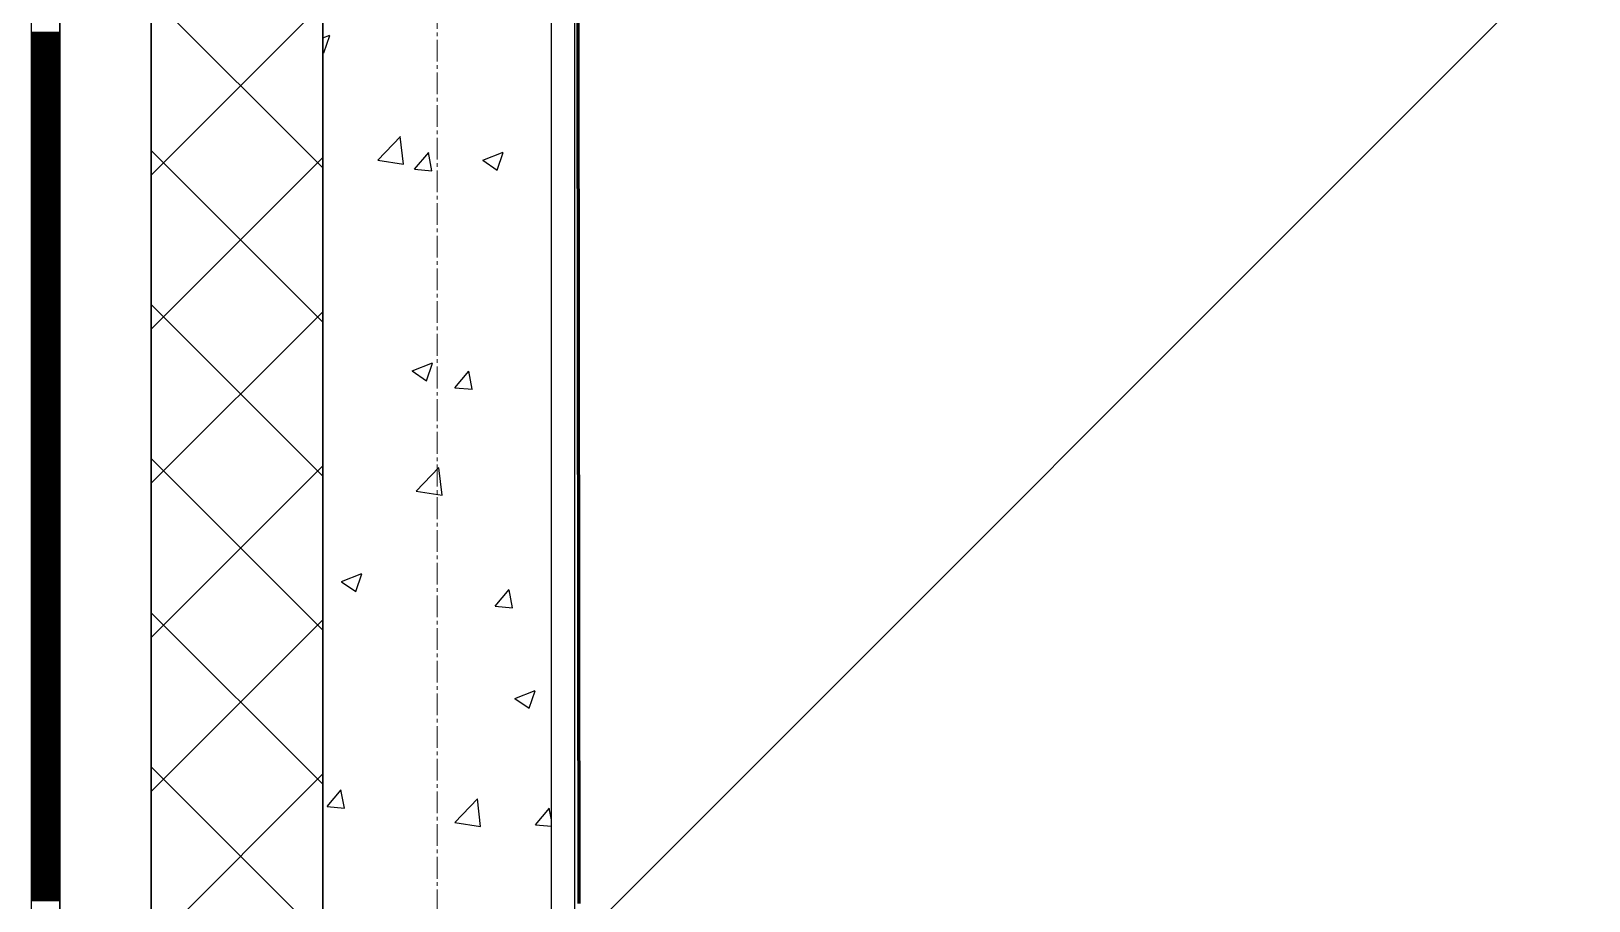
# Model space of a CAD drawing. Header units: millimetres. Extents: x 538266 to 1167394, y 114608 to 637157.
# Drawn here: x 1046079 to 1047441, y 533371 to 534131 of the extents above; entities that cross this region are included whole.
import ezdxf

# ---------------------------------------------------------------- set-up
doc = ezdxf.new("R2010")
doc.units = ezdxf.units.MM
doc.linetypes.add('CENTER2', pattern=[28.575, 19.05, -3.175, 3.175, -3.175])
doc.linetypes.add('DASHED', pattern=[19.05, 12.7, -6.35])
for name, color, linetype, lineweight in [('0) шт стен 3 эт', 150, 'Continuous', 60), ('АР_Стены ПЕНОблок', 52, 'Continuous', 20), ('АР_Тонкая', 254, 'Continuous', 5), ('АР_Утеплитель', 31, 'Continuous', 0), ('АР_Штриховка', 8, 'Continuous', 0)]:
    doc.layers.add(name, color=color, linetype=linetype, lineweight=lineweight)
doc.layers.add('АР_Делит', color=120, linetype='Continuous', lineweight=0, plot=False)
doc.layers.add('РД_Оси_100', color=7, linetype='Continuous', lineweight=0, true_color=0x525252)
doc.layers.add('ФВ-5', color=7, linetype='Continuous')

# ---------------------------------------------------------------- blocks, each defined once
blk = doc.blocks.new('СОШ_2200_АР_ОСИ_М100_28.05.24')
at = {"layer": 'АР_Делит', "color": 251, "linetype": 'DASHED', "true_color": 0x636466}
blk.add_lwpolyline([(114955, 135155), (114955, -355), (93595.036, -355), (93595.036, 13855), (94145, 13855), (94145, 68320), (66055, 68320), (66055, 13857.73), (83455, 13857.73), (83455, -355), (45245, -355), (45245, 13145), (44695, 13145), (44695, 26755), (45245, 26755), (45245, 68320), (20455, 68320), (20455, 26755), (27955, 26755), (27955, 13145), (-355, 13145), (-355, 100855)], dxfattribs=at)
at = {"layer": 'РД_Оси_100', "color": 251, "linetype": 'CENTER2', "true_color": 0x636466}
blk.add_line((0, -6155), (0, 139938.679), dxfattribs=at)
blk = doc.blocks.new('3_этаж1')
at = {"layer": 'АР_Стены ПЕНОблок', "color": 18, "linetype": 'Continuous', "lineweight": 25, "true_color": 0x000000}
for p, q in [((684283.6, 587568.7), (684283.6, 511368.7)), ((684483.6, 511368.7), (684483.6, 587568.7))]:
    blk.add_line(p, q, dxfattribs=at)
at = {"layer": 'АР_Тонкая', "color": 18, "linetype": 'Continuous', "lineweight": 25, "true_color": 0x000000}
for p, q in [((684028.6, 587568.7), (684028.6, 511368.7)), ((684053.6, 587568.7), (684053.6, 511368.7)), ((684053.6, 511368.7), (684053.6, 587568.7)), ((684133.6, 511368.7), (684133.6, 587568.7))]:
    blk.add_line(p, q, dxfattribs=at)
at = {"layer": 'АР_Утеплитель', "color": 18, "linetype": 'Continuous', "lineweight": 25, "true_color": 0x000000}
for p, q in [((684133.6, 587568.7), (684133.6, 511368.7)), ((684283.6, 511368.7), (684283.6, 587568.7))]:
    blk.add_line(p, q, dxfattribs=at)
at = {"layer": 'АР_Штриховка', "color": 18, "linetype": 'Continuous', "lineweight": 25, "true_color": 0x000000}
for p, q in [((684283.6, 534011.8), (684133.6, 534161.8)), ((684133.6, 534005.5), (684283.6, 534155.5)), ((684028.6, 534130.5), (684053.6, 534130.5)), ((684028.6, 534129.5), (684053.6, 534129.5)), ((684028.6, 534128.5), (684053.6, 534128.5)), ((684028.6, 534127.5), (684053.6, 534127.5)), ((684028.6, 534126.5), (684053.6, 534126.5)), ((684028.6, 534125.5), (684053.6, 534125.5)), ((684028.6, 534124.5), (684053.6, 534124.5)), ((684028.6, 534123.5), (684053.6, 534123.5)), ((684028.6, 534122.5), (684053.6, 534122.5)), ((684028.6, 534121.5), (684053.6, 534121.5)), ((684028.6, 534120.5), (684053.6, 534120.5)), ((684283.6, 534125.4), (684289.8, 534127.8)), ((684284.6, 534112.3), (684289.7, 534127.6)), ((684028.6, 534119.5), (684053.6, 534119.5)), ((684028.6, 534118.5), (684053.6, 534118.5)), ((684028.6, 534117.5), (684053.6, 534117.5)), ((684028.6, 534116.5), (684053.6, 534116.5)), ((684028.6, 534115.5), (684053.6, 534115.5)), ((684028.6, 534114.5), (684053.6, 534114.5)), ((684028.6, 534113.5), (684053.6, 534113.5)), ((684028.6, 534112.5), (684053.6, 534112.5)), ((684028.6, 534111.5), (684053.6, 534111.5)), ((684028.6, 534110.5), (684053.6, 534110.5)), ((684028.6, 534109.5), (684053.6, 534109.5)), ((684028.6, 534108.5), (684053.6, 534108.5)), ((684028.6, 534107.5), (684053.6, 534107.5)), ((684283.6, 534112.9), (684284.5, 534112.3)), ((684028.6, 534106.5), (684053.6, 534106.5)), ((684028.6, 534105.5), (684053.6, 534105.5)), ((684028.6, 534104.5), (684053.6, 534104.5)), ((684028.6, 534103.5), (684053.6, 534103.5)), ((684028.6, 534102.5), (684053.6, 534102.5)), ((684028.6, 534101.5), (684053.6, 534101.5)), ((684028.6, 534100.5), (684053.6, 534100.5)), ((684028.6, 534099.5), (684053.6, 534099.5)), ((684028.6, 534098.5), (684053.6, 534098.5)), ((684028.6, 534097.5), (684053.6, 534097.5)), ((684028.6, 534096.5), (684053.6, 534096.5)), ((684028.6, 534095.5), (684053.6, 534095.5)), ((684028.6, 534094.5), (684053.6, 534094.5)), ((684028.6, 534093.5), (684053.6, 534093.5)), ((684028.6, 534092.5), (684053.6, 534092.5)), ((684028.6, 534091.5), (684053.6, 534091.5)), ((684028.6, 534090.5), (684053.6, 534090.5)), ((684028.6, 534089.5), (684053.6, 534089.5)), ((684028.6, 534088.5), (684053.6, 534088.5)), ((684028.6, 534087.5), (684053.6, 534087.5)), ((684028.6, 534086.5), (684053.6, 534086.5)), ((684028.6, 534085.5), (684053.6, 534085.5)), ((684028.6, 534084.5), (684053.6, 534084.5)), ((684028.6, 534083.5), (684053.6, 534083.5)), ((684028.6, 534082.5), (684053.6, 534082.5)), ((684028.6, 534081.5), (684053.6, 534081.5)), ((684028.6, 534080.5), (684053.6, 534080.5)), ((684028.6, 534079.5), (684053.6, 534079.5)), ((684028.6, 534078.5), (684053.6, 534078.5)), ((684028.6, 534077.5), (684053.6, 534077.5)), ((684028.6, 534076.5), (684053.6, 534076.5)), ((684028.6, 534075.5), (684053.6, 534075.5)), ((684028.6, 534074.5), (684053.6, 534074.5)), ((684028.6, 534073.5), (684053.6, 534073.5)), ((684028.6, 534072.5), (684053.6, 534072.5)), ((684028.6, 534071.5), (684053.6, 534071.5)), ((684028.6, 534070.5), (684053.6, 534070.5)), ((684028.6, 534069.5), (684053.6, 534069.5)), ((684028.6, 534068.5), (684053.6, 534068.5)), ((684028.6, 534067.5), (684053.6, 534067.5)), ((684028.6, 534066.5), (684053.6, 534066.5)), ((684028.6, 534065.5), (684053.6, 534065.5)), ((684028.6, 534064.5), (684053.6, 534064.5)), ((684028.6, 534063.5), (684053.6, 534063.5)), ((684028.6, 534062.5), (684053.6, 534062.5)), ((684028.6, 534061.5), (684053.6, 534061.5)), ((684028.6, 534060.5), (684053.6, 534060.5)), ((684028.6, 534059.5), (684053.6, 534059.5)), ((684028.6, 534058.5), (684053.6, 534058.5)), ((684028.6, 534057.5), (684053.6, 534057.5)), ((684028.6, 534056.5), (684053.6, 534056.5)), ((684028.6, 534055.5), (684053.6, 534055.5)), ((684028.6, 534054.5), (684053.6, 534054.5)), ((684028.6, 534053.5), (684053.6, 534053.5)), ((684028.6, 534052.5), (684053.6, 534052.5)), ((684028.6, 534051.5), (684053.6, 534051.5)), ((684028.6, 534050.5), (684053.6, 534050.5)), ((684028.6, 534049.5), (684053.6, 534049.5)), ((684028.6, 534048.5), (684053.6, 534048.5)), ((684028.6, 534047.5), (684053.6, 534047.5)), ((684028.6, 534046.5), (684053.6, 534046.5)), ((684028.6, 534045.5), (684053.6, 534045.5)), ((684028.6, 534044.5), (684053.6, 534044.5)), ((684028.6, 534043.5), (684053.6, 534043.5)), ((684028.6, 534042.5), (684053.6, 534042.5)), ((684028.6, 534041.5), (684053.6, 534041.5)), ((684028.6, 534040.5), (684053.6, 534040.5)), ((684028.6, 534039.5), (684053.6, 534039.5)), ((684331.7, 534018.6), (684351.5, 534039.2)), ((684354.2, 534015.1), (684351.4, 534039.2)), ((684028.6, 534038.5), (684053.6, 534038.5)), ((684028.6, 534037.5), (684053.6, 534037.5)), ((684028.6, 534036.5), (684053.6, 534036.5)), ((684028.6, 534035.5), (684053.6, 534035.5)), ((684028.6, 534034.5), (684053.6, 534034.5)), ((684028.6, 534033.5), (684053.6, 534033.5)), ((684028.6, 534032.5), (684053.6, 534032.5)), ((684028.6, 534031.5), (684053.6, 534031.5)), ((684028.6, 534030.5), (684053.6, 534030.5)), ((684028.6, 534029.5), (684053.6, 534029.5)), ((684028.6, 534028.5), (684053.6, 534028.5)), ((684028.6, 534027.5), (684053.6, 534027.5)), ((684028.6, 534026.5), (684053.6, 534026.5)), ((684028.6, 534025.5), (684053.6, 534025.5)), ((684283.6, 533877.1), (684133.6, 534027.1)), ((684363.9, 534010.7), (684376.2, 534025.3)), ((684378.9, 534009.3), (684376, 534025.2)), ((684423.6, 534018.7), (684441.4, 534025.5)), ((684436.2, 534010), (684441.3, 534025.3)), ((684028.6, 534024.5), (684053.6, 534024.5)), ((684028.6, 534023.5), (684053.6, 534023.5)), ((684028.6, 534022.5), (684053.6, 534022.5)), ((684028.6, 534021.5), (684053.6, 534021.5)), ((684028.6, 534020.5), (684053.6, 534020.5)), ((684028.6, 534019.5), (684053.6, 534019.5)), ((684028.6, 534018.5), (684053.6, 534018.5)), ((684028.6, 534017.5), (684053.6, 534017.5)), ((684028.6, 534016.5), (684053.6, 534016.5)), ((684028.6, 534015.5), (684053.6, 534015.5)), ((684028.6, 534014.5), (684053.6, 534014.5)), ((684028.6, 534013.5), (684053.6, 534013.5)), ((684028.6, 534012.5), (684053.6, 534012.5)), ((684028.6, 534011.5), (684053.6, 534011.5)), ((684133.6, 533870.8), (684283.6, 534020.8)), ((684331.6, 534018.7), (684354.2, 534015.1)), ((684423.5, 534018.5), (684436.2, 534010)), ((684028.6, 534010.5), (684053.6, 534010.5)), ((684028.6, 534009.5), (684053.6, 534009.5)), ((684028.6, 534008.5), (684053.6, 534008.5)), ((684028.6, 534007.5), (684053.6, 534007.5)), ((684028.6, 534006.5), (684053.6, 534006.5)), ((684028.6, 534005.5), (684053.6, 534005.5)), ((684028.6, 534004.5), (684053.6, 534004.5)), ((684028.6, 534003.5), (684053.6, 534003.5)), ((684028.6, 534002.5), (684053.6, 534002.5)), ((684028.6, 534001.5), (684053.6, 534001.5)), ((684028.6, 534000.5), (684053.6, 534000.5)), ((684028.6, 533999.5), (684053.6, 533999.5)), ((684028.6, 533998.5), (684053.6, 533998.5)), ((684363.9, 534010.7), (684379.1, 534009.4)), ((684028.6, 533997.5), (684053.6, 533997.5)), ((684028.6, 533996.5), (684053.6, 533996.5)), ((684028.6, 533995.5), (684053.6, 533995.5)), ((684028.6, 533994.5), (684053.6, 533994.5)), ((684028.6, 533993.5), (684053.6, 533993.5)), ((684028.6, 533992.5), (684053.6, 533992.5)), ((684028.6, 533991.5), (684053.6, 533991.5)), ((684028.6, 533990.5), (684053.6, 533990.5)), ((684028.6, 533989.5), (684053.6, 533989.5)), ((684028.6, 533988.5), (684053.6, 533988.5)), ((684028.6, 533987.5), (684053.6, 533987.5)), ((684028.6, 533986.5), (684053.6, 533986.5)), ((684028.6, 533985.5), (684053.6, 533985.5)), ((684028.6, 533984.5), (684053.6, 533984.5)), ((684028.6, 533983.5), (684053.6, 533983.5)), ((684028.6, 533982.5), (684053.6, 533982.5)), ((684028.6, 533981.5), (684053.6, 533981.5)), ((684028.6, 533980.5), (684053.6, 533980.5)), ((684028.6, 533979.5), (684053.6, 533979.5)), ((684028.6, 533978.5), (684053.6, 533978.5)), ((684028.6, 533977.5), (684053.6, 533977.5)), ((684028.6, 533976.5), (684053.6, 533976.5)), ((684028.6, 533975.5), (684053.6, 533975.5)), ((684028.6, 533974.5), (684053.6, 533974.5)), ((684028.6, 533973.5), (684053.6, 533973.5)), ((684028.6, 533972.5), (684053.6, 533972.5)), ((684028.6, 533971.5), (684053.6, 533971.5)), ((684028.6, 533970.5), (684053.6, 533970.5)), ((684028.6, 533969.5), (684053.6, 533969.5)), ((684028.6, 533968.5), (684053.6, 533968.5)), ((684028.6, 533967.5), (684053.6, 533967.5)), ((684028.6, 533966.5), (684053.6, 533966.5)), ((684028.6, 533965.5), (684053.6, 533965.5)), ((684028.6, 533964.5), (684053.6, 533964.5)), ((684028.6, 533963.5), (684053.6, 533963.5)), ((684028.6, 533962.5), (684053.6, 533962.5)), ((684028.6, 533961.5), (684053.6, 533961.5)), ((684028.6, 533960.5), (684053.6, 533960.5)), ((684028.6, 533959.5), (684053.6, 533959.5)), ((684028.6, 533958.5), (684053.6, 533958.5)), ((684028.6, 533957.5), (684053.6, 533957.5)), ((684028.6, 533956.5), (684053.6, 533956.5)), ((684028.6, 533955.5), (684053.6, 533955.5)), ((684028.6, 533954.5), (684053.6, 533954.5)), ((684028.6, 533953.5), (684053.6, 533953.5)), ((684028.6, 533952.5), (684053.6, 533952.5)), ((684028.6, 533951.5), (684053.6, 533951.5)), ((684028.6, 533950.5), (684053.6, 533950.5)), ((684028.6, 533949.5), (684053.6, 533949.5)), ((684028.6, 533948.5), (684053.6, 533948.5)), ((684028.6, 533947.5), (684053.6, 533947.5)), ((684028.6, 533946.5), (684053.6, 533946.5)), ((684028.6, 533945.5), (684053.6, 533945.5)), ((684028.6, 533944.5), (684053.6, 533944.5)), ((684028.6, 533943.5), (684053.6, 533943.5)), ((684028.6, 533942.5), (684053.6, 533942.5)), ((684028.6, 533941.5), (684053.6, 533941.5)), ((684028.6, 533940.5), (684053.6, 533940.5)), ((684028.6, 533939.5), (684053.6, 533939.5)), ((684028.6, 533938.5), (684053.6, 533938.5)), ((684028.6, 533937.5), (684053.6, 533937.5)), ((684028.6, 533936.5), (684053.6, 533936.5)), ((684028.6, 533935.5), (684053.6, 533935.5)), ((684028.6, 533934.5), (684053.6, 533934.5)), ((684028.6, 533933.5), (684053.6, 533933.5)), ((684028.6, 533932.5), (684053.6, 533932.5)), ((684028.6, 533931.5), (684053.6, 533931.5)), ((684028.6, 533930.5), (684053.6, 533930.5)), ((684028.6, 533929.5), (684053.6, 533929.5)), ((684028.6, 533928.5), (684053.6, 533928.5)), ((684028.6, 533927.5), (684053.6, 533927.5)), ((684028.6, 533926.5), (684053.6, 533926.5)), ((684028.6, 533925.5), (684053.6, 533925.5)), ((684028.6, 533924.5), (684053.6, 533924.5)), ((684028.6, 533923.5), (684053.6, 533923.5)), ((684028.6, 533922.5), (684053.6, 533922.5)), ((684028.6, 533921.5), (684053.6, 533921.5)), ((684028.6, 533920.5), (684053.6, 533920.5)), ((684028.6, 533919.5), (684053.6, 533919.5)), ((684028.6, 533918.5), (684053.6, 533918.5)), ((684028.6, 533917.5), (684053.6, 533917.5)), ((684028.6, 533916.5), (684053.6, 533916.5)), ((684028.6, 533915.5), (684053.6, 533915.5)), ((684028.6, 533914.5), (684053.6, 533914.5)), ((684028.6, 533913.5), (684053.6, 533913.5)), ((684028.6, 533912.5), (684053.6, 533912.5)), ((684028.6, 533911.5), (684053.6, 533911.5)), ((684028.6, 533910.5), (684053.6, 533910.5)), ((684028.6, 533909.5), (684053.6, 533909.5)), ((684028.6, 533908.5), (684053.6, 533908.5)), ((684028.6, 533907.5), (684053.6, 533907.5)), ((684028.6, 533906.5), (684053.6, 533906.5)), ((684028.6, 533905.5), (684053.6, 533905.5)), ((684028.6, 533904.5), (684053.6, 533904.5)), ((684028.6, 533903.5), (684053.6, 533903.5)), ((684028.6, 533902.5), (684053.6, 533902.5)), ((684028.6, 533901.5), (684053.6, 533901.5)), ((684028.6, 533900.5), (684053.6, 533900.5)), ((684028.6, 533899.5), (684053.6, 533899.5)), ((684028.6, 533898.5), (684053.6, 533898.5)), ((684028.6, 533897.5), (684053.6, 533897.5)), ((684028.6, 533896.5), (684053.6, 533896.5)), ((684028.6, 533895.5), (684053.6, 533895.5)), ((684028.6, 533894.5), (684053.6, 533894.5)), ((684028.6, 533893.5), (684053.6, 533893.5)), ((684028.6, 533892.5), (684053.6, 533892.5)), ((684028.6, 533891.5), (684053.6, 533891.5)), ((684028.6, 533890.5), (684053.6, 533890.5)), ((684028.6, 533889.5), (684053.6, 533889.5)), ((684283.6, 533742.4), (684133.6, 533892.4)), ((684028.6, 533888.5), (684053.6, 533888.5)), ((684028.6, 533887.5), (684053.6, 533887.5)), ((684028.6, 533886.5), (684053.6, 533886.5)), ((684028.6, 533885.5), (684053.6, 533885.5)), ((684028.6, 533884.5), (684053.6, 533884.5)), ((684028.6, 533883.5), (684053.6, 533883.5)), ((684028.6, 533882.5), (684053.6, 533882.5)), ((684028.6, 533881.5), (684053.6, 533881.5)), ((684028.6, 533880.5), (684053.6, 533880.5)), ((684028.6, 533879.5), (684053.6, 533879.5)), ((684028.6, 533878.5), (684053.6, 533878.5)), ((684028.6, 533877.5), (684053.6, 533877.5)), ((684028.6, 533876.5), (684053.6, 533876.5)), ((684028.6, 533875.5), (684053.6, 533875.5)), ((684133.6, 533736.1), (684283.6, 533886.1)), ((684028.6, 533874.5), (684053.6, 533874.5)), ((684028.6, 533873.5), (684053.6, 533873.5)), ((684028.6, 533872.5), (684053.6, 533872.5)), ((684028.6, 533871.5), (684053.6, 533871.5)), ((684028.6, 533870.5), (684053.6, 533870.5)), ((684028.6, 533869.5), (684053.6, 533869.5)), ((684028.6, 533868.5), (684053.6, 533868.5)), ((684028.6, 533867.5), (684053.6, 533867.5)), ((684028.6, 533866.5), (684053.6, 533866.5)), ((684028.6, 533865.5), (684053.6, 533865.5)), ((684028.6, 533864.5), (684053.6, 533864.5)), ((684028.6, 533863.5), (684053.6, 533863.5)), ((684028.6, 533862.5), (684053.6, 533862.5)), ((684028.6, 533861.5), (684053.6, 533861.5)), ((684028.6, 533860.5), (684053.6, 533860.5)), ((684028.6, 533859.5), (684053.6, 533859.5)), ((684028.6, 533858.5), (684053.6, 533858.5)), ((684028.6, 533857.5), (684053.6, 533857.5)), ((684028.6, 533856.5), (684053.6, 533856.5)), ((684028.6, 533855.5), (684053.6, 533855.5)), ((684028.6, 533854.5), (684053.6, 533854.5)), ((684028.6, 533853.5), (684053.6, 533853.5)), ((684028.6, 533852.5), (684053.6, 533852.5)), ((684028.6, 533851.5), (684053.6, 533851.5)), ((684028.6, 533850.5), (684053.6, 533850.5)), ((684028.6, 533849.5), (684053.6, 533849.5)), ((684028.6, 533848.5), (684053.6, 533848.5)), ((684028.6, 533847.5), (684053.6, 533847.5)), ((684028.6, 533846.5), (684053.6, 533846.5)), ((684028.6, 533845.5), (684053.6, 533845.5)), ((684028.6, 533844.5), (684053.6, 533844.5)), ((684028.6, 533843.5), (684053.6, 533843.5)), ((684028.6, 533842.5), (684053.6, 533842.5)), ((684028.6, 533841.5), (684053.6, 533841.5)), ((684028.6, 533840.5), (684053.6, 533840.5)), ((684028.6, 533839.5), (684053.6, 533839.5)), ((684028.6, 533838.5), (684053.6, 533838.5)), ((684028.6, 533837.5), (684053.6, 533837.5)), ((684028.6, 533836.5), (684053.6, 533836.5)), ((684028.6, 533835.5), (684053.6, 533835.5)), ((684028.6, 533834.5), (684053.6, 533834.5)), ((684361.8, 533834.5), (684379.6, 533841.4)), ((684374.4, 533825.8), (684379.5, 533841.2)), ((684028.6, 533833.5), (684053.6, 533833.5)), ((684028.6, 533832.5), (684053.6, 533832.5)), ((684028.6, 533831.5), (684053.6, 533831.5)), ((684028.6, 533830.5), (684053.6, 533830.5)), ((684028.6, 533829.5), (684053.6, 533829.5)), ((684028.6, 533828.5), (684053.6, 533828.5)), ((684028.6, 533827.5), (684053.6, 533827.5)), ((684028.6, 533826.5), (684053.6, 533826.5)), ((684028.6, 533825.5), (684053.6, 533825.5)), ((684028.6, 533824.5), (684053.6, 533824.5)), ((684028.6, 533823.5), (684053.6, 533823.5)), ((684028.6, 533822.5), (684053.6, 533822.5)), ((684028.6, 533821.5), (684053.6, 533821.5)), ((684361.7, 533834.3), (684374.4, 533825.8)), ((684399.2, 533819.6), (684411.4, 533834.2)), ((684414.2, 533818.3), (684411.2, 533834.2)), ((684028.6, 533820.5), (684053.6, 533820.5)), ((684028.6, 533819.5), (684053.6, 533819.5)), ((684028.6, 533818.5), (684053.6, 533818.5)), ((684028.6, 533817.5), (684053.6, 533817.5)), ((684028.6, 533816.5), (684053.6, 533816.5)), ((684028.6, 533815.5), (684053.6, 533815.5)), ((684028.6, 533814.5), (684053.6, 533814.5)), ((684028.6, 533813.5), (684053.6, 533813.5)), ((684028.6, 533812.5), (684053.6, 533812.5)), ((684028.6, 533811.5), (684053.6, 533811.5)), ((684028.6, 533810.5), (684053.6, 533810.5)), ((684028.6, 533809.5), (684053.6, 533809.5)), ((684028.6, 533808.5), (684053.6, 533808.5)), ((684028.6, 533807.5), (684053.6, 533807.5)), ((684399.2, 533819.6), (684414.4, 533818.3)), ((684028.6, 533806.5), (684053.6, 533806.5)), ((684028.6, 533805.5), (684053.6, 533805.5)), ((684028.6, 533804.5), (684053.6, 533804.5)), ((684028.6, 533803.5), (684053.6, 533803.5)), ((684028.6, 533802.5), (684053.6, 533802.5)), ((684028.6, 533801.5), (684053.6, 533801.5)), ((684028.6, 533800.5), (684053.6, 533800.5)), ((684028.6, 533799.5), (684053.6, 533799.5)), ((684028.6, 533798.5), (684053.6, 533798.5)), ((684028.6, 533797.5), (684053.6, 533797.5)), ((684028.6, 533796.5), (684053.6, 533796.5)), ((684028.6, 533795.5), (684053.6, 533795.5)), ((684028.6, 533794.5), (684053.6, 533794.5)), ((684028.6, 533793.5), (684053.6, 533793.5)), ((684028.6, 533792.5), (684053.6, 533792.5)), ((684028.6, 533791.5), (684053.6, 533791.5)), ((684028.6, 533790.5), (684053.6, 533790.5)), ((684028.6, 533789.5), (684053.6, 533789.5)), ((684028.6, 533788.5), (684053.6, 533788.5)), ((684028.6, 533787.5), (684053.6, 533787.5)), ((684028.6, 533786.5), (684053.6, 533786.5)), ((684028.6, 533785.5), (684053.6, 533785.5)), ((684028.6, 533784.5), (684053.6, 533784.5)), ((684028.6, 533783.5), (684053.6, 533783.5)), ((684028.6, 533782.5), (684053.6, 533782.5)), ((684028.6, 533781.5), (684053.6, 533781.5)), ((684028.6, 533780.5), (684053.6, 533780.5)), ((684028.6, 533779.5), (684053.6, 533779.5)), ((684028.6, 533778.5), (684053.6, 533778.5)), ((684028.6, 533777.5), (684053.6, 533777.5)), ((684028.6, 533776.5), (684053.6, 533776.5)), ((684028.6, 533775.5), (684053.6, 533775.5)), ((684028.6, 533774.5), (684053.6, 533774.5)), ((684028.6, 533773.5), (684053.6, 533773.5)), ((684028.6, 533772.5), (684053.6, 533772.5)), ((684028.6, 533771.5), (684053.6, 533771.5)), ((684028.6, 533770.5), (684053.6, 533770.5)), ((684028.6, 533769.5), (684053.6, 533769.5)), ((684028.6, 533768.5), (684053.6, 533768.5)), ((684028.6, 533767.5), (684053.6, 533767.5)), ((684028.6, 533766.5), (684053.6, 533766.5)), ((684028.6, 533765.5), (684053.6, 533765.5)), ((684028.6, 533764.5), (684053.6, 533764.5)), ((684028.6, 533763.5), (684053.6, 533763.5)), ((684028.6, 533762.5), (684053.6, 533762.5)), ((684028.6, 533761.5), (684053.6, 533761.5)), ((684028.6, 533760.5), (684053.6, 533760.5)), ((684028.6, 533759.5), (684053.6, 533759.5)), ((684028.6, 533758.5), (684053.6, 533758.5)), ((684028.6, 533757.5), (684053.6, 533757.5)), ((684028.6, 533756.5), (684053.6, 533756.5)), ((684028.6, 533755.5), (684053.6, 533755.5)), ((684028.6, 533754.5), (684053.6, 533754.5)), ((684028.6, 533753.5), (684053.6, 533753.5)), ((684283.6, 533607.7), (684133.6, 533757.7)), ((684028.6, 533752.5), (684053.6, 533752.5)), ((684028.6, 533751.5), (684053.6, 533751.5)), ((684028.6, 533750.5), (684053.6, 533750.5)), ((684028.6, 533749.5), (684053.6, 533749.5)), ((684028.6, 533748.5), (684053.6, 533748.5)), ((684028.6, 533747.5), (684053.6, 533747.5)), ((684028.6, 533746.5), (684053.6, 533746.5)), ((684028.6, 533745.5), (684053.6, 533745.5)), ((684028.6, 533744.5), (684053.6, 533744.5)), ((684028.6, 533743.5), (684053.6, 533743.5)), ((684028.6, 533742.5), (684053.6, 533742.5)), ((684028.6, 533741.5), (684053.6, 533741.5)), ((684028.6, 533740.5), (684053.6, 533740.5)), ((684028.6, 533739.5), (684053.6, 533739.5)), ((684133.6, 533601.4), (684283.6, 533751.4)), ((684365.3, 533729.1), (684385.1, 533749.8)), ((684387.9, 533725.6), (684385.1, 533749.7)), ((684028.6, 533738.5), (684053.6, 533738.5)), ((684028.6, 533737.5), (684053.6, 533737.5)), ((684028.6, 533736.5), (684053.6, 533736.5)), ((684028.6, 533735.5), (684053.6, 533735.5)), ((684028.6, 533734.5), (684053.6, 533734.5)), ((684028.6, 533733.5), (684053.6, 533733.5)), ((684028.6, 533732.5), (684053.6, 533732.5)), ((684028.6, 533731.5), (684053.6, 533731.5)), ((684028.6, 533730.5), (684053.6, 533730.5)), ((684028.6, 533729.5), (684053.6, 533729.5)), ((684028.6, 533728.5), (684053.6, 533728.5)), ((684028.6, 533727.5), (684053.6, 533727.5)), ((684028.6, 533726.5), (684053.6, 533726.5)), ((684028.6, 533725.5), (684053.6, 533725.5)), ((684365.3, 533729.2), (684387.9, 533725.7)), ((684028.6, 533724.5), (684053.6, 533724.5)), ((684028.6, 533723.5), (684053.6, 533723.5)), ((684028.6, 533722.5), (684053.6, 533722.5)), ((684028.6, 533721.5), (684053.6, 533721.5)), ((684028.6, 533720.5), (684053.6, 533720.5)), ((684028.6, 533719.5), (684053.6, 533719.5)), ((684028.6, 533718.5), (684053.6, 533718.5)), ((684028.6, 533717.5), (684053.6, 533717.5)), ((684028.6, 533716.5), (684053.6, 533716.5)), ((684028.6, 533715.5), (684053.6, 533715.5)), ((684028.6, 533714.5), (684053.6, 533714.5)), ((684028.6, 533713.5), (684053.6, 533713.5)), ((684028.6, 533712.5), (684053.6, 533712.5)), ((684028.6, 533711.5), (684053.6, 533711.5)), ((684028.6, 533710.5), (684053.6, 533710.5)), ((684028.6, 533709.5), (684053.6, 533709.5)), ((684028.6, 533708.5), (684053.6, 533708.5)), ((684028.6, 533707.5), (684053.6, 533707.5)), ((684028.6, 533706.5), (684053.6, 533706.5)), ((684028.6, 533705.5), (684053.6, 533705.5)), ((684028.6, 533704.5), (684053.6, 533704.5)), ((684028.6, 533703.5), (684053.6, 533703.5)), ((684028.6, 533702.5), (684053.6, 533702.5)), ((684028.6, 533701.5), (684053.6, 533701.5)), ((684028.6, 533700.5), (684053.6, 533700.5)), ((684028.6, 533699.5), (684053.6, 533699.5)), ((684028.6, 533698.5), (684053.6, 533698.5)), ((684028.6, 533697.5), (684053.6, 533697.5)), ((684028.6, 533696.5), (684053.6, 533696.5)), ((684028.6, 533695.5), (684053.6, 533695.5)), ((684028.6, 533694.5), (684053.6, 533694.5)), ((684028.6, 533693.5), (684053.6, 533693.5)), ((684028.6, 533692.5), (684053.6, 533692.5)), ((684028.6, 533691.5), (684053.6, 533691.5)), ((684028.6, 533690.5), (684053.6, 533690.5)), ((684028.6, 533689.5), (684053.6, 533689.5)), ((684028.6, 533688.5), (684053.6, 533688.5)), ((684028.6, 533687.5), (684053.6, 533687.5)), ((684028.6, 533686.5), (684053.6, 533686.5)), ((684028.6, 533685.5), (684053.6, 533685.5)), ((684028.6, 533684.5), (684053.6, 533684.5)), ((684028.6, 533683.5), (684053.6, 533683.5)), ((684028.6, 533682.5), (684053.6, 533682.5)), ((684028.6, 533681.5), (684053.6, 533681.5)), ((684028.6, 533680.5), (684053.6, 533680.5)), ((684028.6, 533679.5), (684053.6, 533679.5)), ((684028.6, 533678.5), (684053.6, 533678.5)), ((684028.6, 533677.5), (684053.6, 533677.5)), ((684028.6, 533676.5), (684053.6, 533676.5)), ((684028.6, 533675.5), (684053.6, 533675.5)), ((684028.6, 533674.5), (684053.6, 533674.5)), ((684028.6, 533673.5), (684053.6, 533673.5)), ((684028.6, 533672.5), (684053.6, 533672.5)), ((684028.6, 533671.5), (684053.6, 533671.5)), ((684028.6, 533670.5), (684053.6, 533670.5)), ((684028.6, 533669.5), (684053.6, 533669.5)), ((684028.6, 533668.5), (684053.6, 533668.5)), ((684028.6, 533667.5), (684053.6, 533667.5)), ((684028.6, 533666.5), (684053.6, 533666.5)), ((684028.6, 533665.5), (684053.6, 533665.5)), ((684028.6, 533664.5), (684053.6, 533664.5)), ((684028.6, 533663.5), (684053.6, 533663.5)), ((684028.6, 533662.5), (684053.6, 533662.5)), ((684028.6, 533661.5), (684053.6, 533661.5)), ((684028.6, 533660.5), (684053.6, 533660.5)), ((684028.6, 533659.5), (684053.6, 533659.5)), ((684028.6, 533658.5), (684053.6, 533658.5)), ((684028.6, 533657.5), (684053.6, 533657.5)), ((684028.6, 533656.5), (684053.6, 533656.5)), ((684028.6, 533655.5), (684053.6, 533655.5)), ((684028.6, 533654.5), (684053.6, 533654.5)), ((684028.6, 533653.5), (684053.6, 533653.5)), ((684028.6, 533652.5), (684053.6, 533652.5)), ((684028.6, 533651.5), (684053.6, 533651.5)), ((684028.6, 533650.5), (684053.6, 533650.5)), ((684028.6, 533649.5), (684053.6, 533649.5)), ((684028.6, 533648.5), (684053.6, 533648.5)), ((684028.6, 533647.5), (684053.6, 533647.5)), ((684028.6, 533646.5), (684053.6, 533646.5)), ((684028.6, 533645.5), (684053.6, 533645.5)), ((684028.6, 533644.5), (684053.6, 533644.5)), ((684299.9, 533650.1), (684312.6, 533641.6)), ((684300, 533650.3), (684317.8, 533657.2)), ((684312.6, 533641.6), (684317.7, 533657)), ((684028.6, 533643.5), (684053.6, 533643.5)), ((684028.6, 533642.5), (684053.6, 533642.5)), ((684028.6, 533641.5), (684053.6, 533641.5)), ((684028.6, 533640.5), (684053.6, 533640.5)), ((684028.6, 533639.5), (684053.6, 533639.5)), ((684028.6, 533638.5), (684053.6, 533638.5)), ((684028.6, 533637.5), (684053.6, 533637.5)), ((684028.6, 533636.5), (684053.6, 533636.5)), ((684028.6, 533635.5), (684053.6, 533635.5)), ((684028.6, 533634.5), (684053.6, 533634.5)), ((684028.6, 533633.5), (684053.6, 533633.5)), ((684028.6, 533632.5), (684053.6, 533632.5)), ((684028.6, 533631.5), (684053.6, 533631.5)), ((684028.6, 533630.5), (684053.6, 533630.5)), ((684434.4, 533628.6), (684446.7, 533643.2)), ((684449.4, 533627.2), (684446.5, 533643.1)), ((684028.6, 533629.5), (684053.6, 533629.5)), ((684028.6, 533628.5), (684053.6, 533628.5)), ((684028.6, 533627.5), (684053.6, 533627.5)), ((684028.6, 533626.5), (684053.6, 533626.5)), ((684028.6, 533625.5), (684053.6, 533625.5)), ((684028.6, 533624.5), (684053.6, 533624.5)), ((684028.6, 533623.5), (684053.6, 533623.5)), ((684028.6, 533622.5), (684053.6, 533622.5)), ((684028.6, 533621.5), (684053.6, 533621.5)), ((684028.6, 533620.5), (684053.6, 533620.5)), ((684028.6, 533619.5), (684053.6, 533619.5)), ((684028.6, 533618.5), (684053.6, 533618.5)), ((684028.6, 533617.5), (684053.6, 533617.5)), ((684028.6, 533616.5), (684053.6, 533616.5)), ((684283.6, 533473), (684133.6, 533623)), ((684133.6, 533466.7), (684283.6, 533616.7)), ((684434.4, 533628.6), (684449.6, 533627.2)), ((684028.6, 533615.5), (684053.6, 533615.5)), ((684028.6, 533614.5), (684053.6, 533614.5)), ((684028.6, 533613.5), (684053.6, 533613.5)), ((684028.6, 533612.5), (684053.6, 533612.5)), ((684028.6, 533611.5), (684053.6, 533611.5)), ((684028.6, 533610.5), (684053.6, 533610.5)), ((684028.6, 533609.5), (684053.6, 533609.5)), ((684028.6, 533608.5), (684053.6, 533608.5)), ((684028.6, 533607.5), (684053.6, 533607.5)), ((684028.6, 533606.5), (684053.6, 533606.5)), ((684028.6, 533605.5), (684053.6, 533605.5)), ((684028.6, 533604.5), (684053.6, 533604.5)), ((684028.6, 533603.5), (684053.6, 533603.5)), ((684028.6, 533602.5), (684053.6, 533602.5)), ((684028.6, 533601.5), (684053.6, 533601.5)), ((684028.6, 533600.5), (684053.6, 533600.5)), ((684028.6, 533599.5), (684053.6, 533599.5)), ((684028.6, 533598.5), (684053.6, 533598.5)), ((684028.6, 533597.5), (684053.6, 533597.5)), ((684028.6, 533596.5), (684053.6, 533596.5)), ((684028.6, 533595.5), (684053.6, 533595.5)), ((684028.6, 533594.5), (684053.6, 533594.5)), ((684028.6, 533593.5), (684053.6, 533593.5)), ((684028.6, 533592.5), (684053.6, 533592.5)), ((684028.6, 533591.5), (684053.6, 533591.5)), ((684028.6, 533590.5), (684053.6, 533590.5)), ((684028.6, 533589.5), (684053.6, 533589.5)), ((684028.6, 533588.5), (684053.6, 533588.5)), ((684028.6, 533587.5), (684053.6, 533587.5)), ((684028.6, 533586.5), (684053.6, 533586.5)), ((684028.6, 533585.5), (684053.6, 533585.5)), ((684028.6, 533584.5), (684053.6, 533584.5)), ((684028.6, 533583.5), (684053.6, 533583.5)), ((684028.6, 533582.5), (684053.6, 533582.5)), ((684028.6, 533581.5), (684053.6, 533581.5)), ((684028.6, 533580.5), (684053.6, 533580.5)), ((684028.6, 533579.5), (684053.6, 533579.5)), ((684028.6, 533578.5), (684053.6, 533578.5)), ((684028.6, 533577.5), (684053.6, 533577.5)), ((684028.6, 533576.5), (684053.6, 533576.5)), ((684028.6, 533575.5), (684053.6, 533575.5)), ((684028.6, 533574.5), (684053.6, 533574.5)), ((684028.6, 533573.5), (684053.6, 533573.5)), ((684028.6, 533572.5), (684053.6, 533572.5)), ((684028.6, 533571.5), (684053.6, 533571.5)), ((684028.6, 533570.5), (684053.6, 533570.5)), ((684028.6, 533569.5), (684053.6, 533569.5)), ((684028.6, 533568.5), (684053.6, 533568.5)), ((684028.6, 533567.5), (684053.6, 533567.5)), ((684028.6, 533566.5), (684053.6, 533566.5)), ((684028.6, 533565.5), (684053.6, 533565.5)), ((684028.6, 533564.5), (684053.6, 533564.5)), ((684028.6, 533563.5), (684053.6, 533563.5)), ((684028.6, 533562.5), (684053.6, 533562.5)), ((684028.6, 533561.5), (684053.6, 533561.5)), ((684028.6, 533560.5), (684053.6, 533560.5)), ((684028.6, 533559.5), (684053.6, 533559.5)), ((684028.6, 533558.5), (684053.6, 533558.5)), ((684028.6, 533557.5), (684053.6, 533557.5)), ((684028.6, 533556.5), (684053.6, 533556.5)), ((684028.6, 533555.5), (684053.6, 533555.5)), ((684028.6, 533554.5), (684053.6, 533554.5)), ((684028.6, 533553.5), (684053.6, 533553.5)), ((684028.6, 533552.5), (684053.6, 533552.5)), ((684028.6, 533551.5), (684053.6, 533551.5)), ((684028.6, 533550.5), (684053.6, 533550.5)), ((684028.6, 533549.5), (684053.6, 533549.5)), ((684028.6, 533548.5), (684053.6, 533548.5)), ((684451.6, 533548.1), (684469.4, 533554.9)), ((684464.2, 533539.4), (684469.3, 533554.7)), ((684028.6, 533547.5), (684053.6, 533547.5)), ((684028.6, 533546.5), (684053.6, 533546.5)), ((684028.6, 533545.5), (684053.6, 533545.5)), ((684028.6, 533544.5), (684053.6, 533544.5)), ((684028.6, 533543.5), (684053.6, 533543.5)), ((684028.6, 533542.5), (684053.6, 533542.5)), ((684028.6, 533541.5), (684053.6, 533541.5)), ((684028.6, 533540.5), (684053.6, 533540.5)), ((684028.6, 533539.5), (684053.6, 533539.5)), ((684028.6, 533538.5), (684053.6, 533538.5)), ((684028.6, 533537.5), (684053.6, 533537.5)), ((684028.6, 533536.5), (684053.6, 533536.5)), ((684028.6, 533535.5), (684053.6, 533535.5)), ((684451.5, 533547.9), (684464.2, 533539.4)), ((684028.6, 533534.5), (684053.6, 533534.5)), ((684028.6, 533533.5), (684053.6, 533533.5)), ((684028.6, 533532.5), (684053.6, 533532.5)), ((684028.6, 533531.5), (684053.6, 533531.5)), ((684028.6, 533530.5), (684053.6, 533530.5)), ((684028.6, 533529.5), (684053.6, 533529.5)), ((684028.6, 533528.5), (684053.6, 533528.5)), ((684028.6, 533527.5), (684053.6, 533527.5)), ((684028.6, 533526.5), (684053.6, 533526.5)), ((684028.6, 533525.5), (684053.6, 533525.5)), ((684028.6, 533524.5), (684053.6, 533524.5)), ((684028.6, 533523.5), (684053.6, 533523.5)), ((684028.6, 533522.5), (684053.6, 533522.5)), ((684028.6, 533521.5), (684053.6, 533521.5)), ((684028.6, 533520.5), (684053.6, 533520.5)), ((684028.6, 533519.5), (684053.6, 533519.5)), ((684028.6, 533518.5), (684053.6, 533518.5)), ((684028.6, 533517.5), (684053.6, 533517.5)), ((684028.6, 533516.5), (684053.6, 533516.5)), ((684028.6, 533515.5), (684053.6, 533515.5)), ((684028.6, 533514.5), (684053.6, 533514.5)), ((684028.6, 533513.5), (684053.6, 533513.5)), ((684028.6, 533512.5), (684053.6, 533512.5)), ((684028.6, 533511.5), (684053.6, 533511.5)), ((684028.6, 533510.5), (684053.6, 533510.5)), ((684028.6, 533509.5), (684053.6, 533509.5)), ((684028.6, 533508.5), (684053.6, 533508.5)), ((684028.6, 533507.5), (684053.6, 533507.5)), ((684028.6, 533506.5), (684053.6, 533506.5)), ((684028.6, 533505.5), (684053.6, 533505.5)), ((684028.6, 533504.5), (684053.6, 533504.5)), ((684028.6, 533503.5), (684053.6, 533503.5)), ((684028.6, 533502.5), (684053.6, 533502.5)), ((684028.6, 533501.5), (684053.6, 533501.5)), ((684028.6, 533500.5), (684053.6, 533500.5)), ((684028.6, 533499.5), (684053.6, 533499.5)), ((684028.6, 533498.5), (684053.6, 533498.5)), ((684028.6, 533497.5), (684053.6, 533497.5)), ((684028.6, 533496.5), (684053.6, 533496.5)), ((684028.6, 533495.5), (684053.6, 533495.5)), ((684028.6, 533494.5), (684053.6, 533494.5)), ((684028.6, 533493.5), (684053.6, 533493.5)), ((684028.6, 533492.5), (684053.6, 533492.5)), ((684028.6, 533491.5), (684053.6, 533491.5)), ((684028.6, 533490.5), (684053.6, 533490.5)), ((684028.6, 533489.5), (684053.6, 533489.5)), ((684028.6, 533488.5), (684053.6, 533488.5)), ((684028.6, 533487.5), (684053.6, 533487.5)), ((684028.6, 533486.5), (684053.6, 533486.5)), ((684028.6, 533485.5), (684053.6, 533485.5)), ((684028.6, 533484.5), (684053.6, 533484.5)), ((684028.6, 533483.5), (684053.6, 533483.5)), ((684028.6, 533482.5), (684053.6, 533482.5)), ((684028.6, 533481.5), (684053.6, 533481.5)), ((684028.6, 533480.5), (684053.6, 533480.5)), ((684283.6, 533338.3), (684133.6, 533488.3)), ((684133.6, 533332), (684283.6, 533482)), ((684028.6, 533479.5), (684053.6, 533479.5)), ((684028.6, 533478.5), (684053.6, 533478.5)), ((684028.6, 533477.5), (684053.6, 533477.5)), ((684028.6, 533476.5), (684053.6, 533476.5)), ((684028.6, 533475.5), (684053.6, 533475.5)), ((684028.6, 533474.5), (684053.6, 533474.5)), ((684028.6, 533473.5), (684053.6, 533473.5)), ((684028.6, 533472.5), (684053.6, 533472.5)), ((684028.6, 533471.5), (684053.6, 533471.5)), ((684028.6, 533470.5), (684053.6, 533470.5)), ((684028.6, 533469.5), (684053.6, 533469.5)), ((684028.6, 533468.5), (684053.6, 533468.5)), ((684028.6, 533467.5), (684053.6, 533467.5)), ((684287.5, 533453.5), (684299.7, 533468.1)), ((684302.5, 533452.1), (684299.5, 533468)), ((684028.6, 533466.5), (684053.6, 533466.5)), ((684028.6, 533465.5), (684053.6, 533465.5)), ((684028.6, 533464.5), (684053.6, 533464.5)), ((684028.6, 533463.5), (684053.6, 533463.5)), ((684028.6, 533462.5), (684053.6, 533462.5)), ((684028.6, 533461.5), (684053.6, 533461.5)), ((684028.6, 533460.5), (684053.6, 533460.5)), ((684028.6, 533459.5), (684053.6, 533459.5)), ((684028.6, 533458.5), (684053.6, 533458.5)), ((684028.6, 533457.5), (684053.6, 533457.5)), ((684028.6, 533456.5), (684053.6, 533456.5)), ((684028.6, 533455.5), (684053.6, 533455.5)), ((684028.6, 533454.5), (684053.6, 533454.5)), ((684028.6, 533453.5), (684053.6, 533453.5)), ((684287.5, 533453.5), (684302.7, 533452.1)), ((684399, 533439.7), (684418.8, 533460.3)), ((684421.6, 533436.2), (684418.8, 533460.3)), ((684028.6, 533452.5), (684053.6, 533452.5)), ((684028.6, 533451.5), (684053.6, 533451.5)), ((684028.6, 533450.5), (684053.6, 533450.5)), ((684028.6, 533449.5), (684053.6, 533449.5)), ((684028.6, 533448.5), (684053.6, 533448.5)), ((684028.6, 533447.5), (684053.6, 533447.5)), ((684028.6, 533446.5), (684053.6, 533446.5)), ((684028.6, 533445.5), (684053.6, 533445.5)), ((684028.6, 533444.5), (684053.6, 533444.5)), ((684028.6, 533443.5), (684053.6, 533443.5)), ((684028.6, 533442.5), (684053.6, 533442.5)), ((684028.6, 533441.5), (684053.6, 533441.5)), ((684028.6, 533440.5), (684053.6, 533440.5)), ((684028.6, 533439.5), (684053.6, 533439.5)), ((684399, 533439.7), (684421.6, 533436.2)), ((684469.7, 533437.5), (684481.9, 533452.1)), ((684483.6, 533441.9), (684481.7, 533452.1)), ((684028.6, 533438.5), (684053.6, 533438.5)), ((684028.6, 533437.5), (684053.6, 533437.5)), ((684028.6, 533436.5), (684053.6, 533436.5)), ((684028.6, 533435.5), (684053.6, 533435.5)), ((684028.6, 533434.5), (684053.6, 533434.5)), ((684028.6, 533433.5), (684053.6, 533433.5)), ((684028.6, 533432.5), (684053.6, 533432.5)), ((684028.6, 533431.5), (684053.6, 533431.5)), ((684028.6, 533430.5), (684053.6, 533430.5)), ((684028.6, 533429.5), (684053.6, 533429.5)), ((684028.6, 533428.5), (684053.6, 533428.5)), ((684028.6, 533427.5), (684053.6, 533427.5)), ((684028.6, 533426.5), (684053.6, 533426.5)), ((684469.7, 533437.5), (684483.6, 533436.3)), ((684028.6, 533425.5), (684053.6, 533425.5)), ((684028.6, 533424.5), (684053.6, 533424.5)), ((684028.6, 533423.5), (684053.6, 533423.5)), ((684028.6, 533422.5), (684053.6, 533422.5)), ((684028.6, 533421.5), (684053.6, 533421.5)), ((684028.6, 533420.5), (684053.6, 533420.5)), ((684028.6, 533419.5), (684053.6, 533419.5)), ((684028.6, 533418.5), (684053.6, 533418.5)), ((684028.6, 533417.5), (684053.6, 533417.5)), ((684028.6, 533416.5), (684053.6, 533416.5)), ((684028.6, 533415.5), (684053.6, 533415.5)), ((684028.6, 533414.5), (684053.6, 533414.5)), ((684028.6, 533413.5), (684053.6, 533413.5)), ((684028.6, 533412.5), (684053.6, 533412.5)), ((684028.6, 533411.5), (684053.6, 533411.5)), ((684028.6, 533410.5), (684053.6, 533410.5)), ((684028.6, 533409.5), (684053.6, 533409.5)), ((684028.6, 533408.5), (684053.6, 533408.5)), ((684028.6, 533407.5), (684053.6, 533407.5)), ((684028.6, 533406.5), (684053.6, 533406.5)), ((684028.6, 533405.5), (684053.6, 533405.5)), ((684028.6, 533404.5), (684053.6, 533404.5)), ((684028.6, 533403.5), (684053.6, 533403.5)), ((684028.6, 533402.5), (684053.6, 533402.5)), ((684028.6, 533401.5), (684053.6, 533401.5)), ((684028.6, 533400.5), (684053.6, 533400.5)), ((684028.6, 533399.5), (684053.6, 533399.5)), ((684028.6, 533398.5), (684053.6, 533398.5)), ((684028.6, 533397.5), (684053.6, 533397.5)), ((684028.6, 533396.5), (684053.6, 533396.5)), ((684028.6, 533395.5), (684053.6, 533395.5)), ((684028.6, 533394.5), (684053.6, 533394.5)), ((684028.6, 533393.5), (684053.6, 533393.5)), ((684028.6, 533392.5), (684053.6, 533392.5)), ((684028.6, 533391.5), (684053.6, 533391.5)), ((684028.6, 533390.5), (684053.6, 533390.5)), ((684028.6, 533389.5), (684053.6, 533389.5)), ((684028.6, 533388.5), (684053.6, 533388.5)), ((684028.6, 533387.5), (684053.6, 533387.5)), ((684028.6, 533386.5), (684053.6, 533386.5)), ((684028.6, 533385.5), (684053.6, 533385.5)), ((684028.6, 533384.5), (684053.6, 533384.5)), ((684028.6, 533383.5), (684053.6, 533383.5)), ((684028.6, 533382.5), (684053.6, 533382.5)), ((684028.6, 533381.5), (684053.6, 533381.5)), ((684028.6, 533380.5), (684053.6, 533380.5)), ((684028.6, 533379.5), (684053.6, 533379.5)), ((684028.6, 533378.5), (684053.6, 533378.5)), ((684028.6, 533377.5), (684053.6, 533377.5)), ((684028.6, 533376.5), (684053.6, 533376.5)), ((684028.6, 533375.5), (684053.6, 533375.5)), ((684028.6, 533374.5), (684053.6, 533374.5)), ((684028.6, 533373.5), (684053.6, 533373.5)), ((684028.6, 533372.5), (684053.6, 533372.5)), ((684028.6, 533371.5), (684053.6, 533371.5))]:
    blk.add_line(p, q, dxfattribs=at)

msp = doc.modelspace()

# ---------------------------------------------------------------- hatches: boundary and pattern name
at = {"layer": 'ФВ-5'}
h = msp.add_hatch(dxfattribs=at)
h.set_pattern_fill('ANSI31', color=3, scale=300, style=0)
h.paths.add_polyline_path([(1054123.6, 541968.7), (1046553.6, 541968.7), (1046553.6, 510388.7), (1054123.6, 510388.7)])

# ---------------------------------------------------------------- linework, layer by layer
msp.add_lwpolyline([(1054123.6, 541968.7), (1046553.6, 541968.7), (1046553.6, 510388.7), (1054123.6, 510388.7)], close=True)
at = {"layer": '0) шт стен 3 эт', "color": 2}
msp.add_lwpolyline([(1046557.8, 533368.7), (1046553.6, 536868.7)], dxfattribs=at)

# ---------------------------------------------------------------- block references
at = {"layer": '0) шт стен 3 эт', "color": 5, "lineweight": 25}
msp.add_blockref('3_этаж1', (362050, 0), dxfattribs=at)
at = {"layer": 'РД_Оси_100', "lineweight": 25}
msp.add_blockref('СОШ_2200_АР_ОСИ_М100_28.05.24', (1046433.6, 496768.7), dxfattribs=at)

doc.saveas('drawing.dxf')
